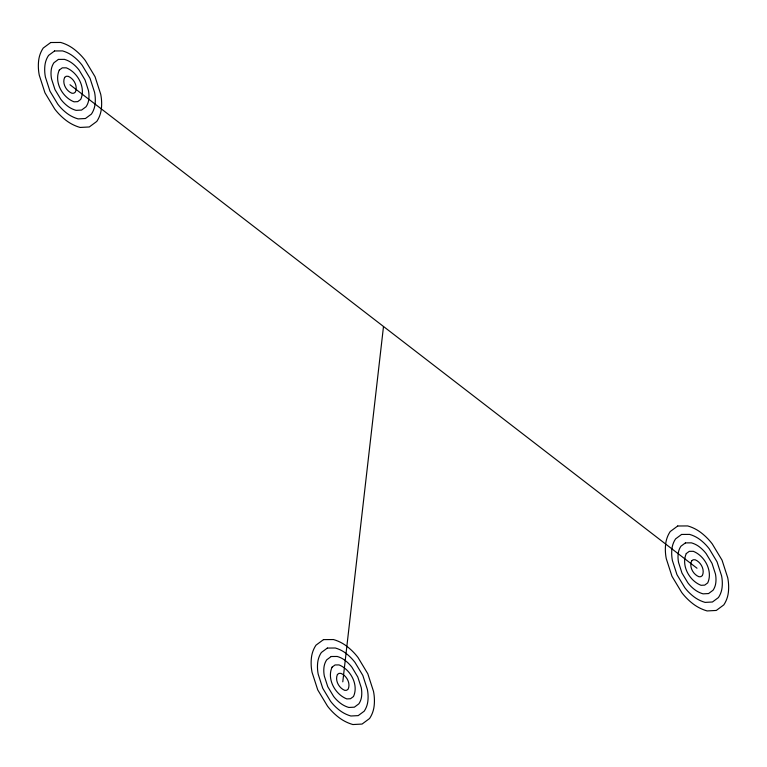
<?xml version="1.0" encoding="UTF-8"?>
<svg xmlns="http://www.w3.org/2000/svg" width="767" height="767" viewBox="0 0 767 767"><rect width="100%" height="100%" fill="white"/><g stroke="black" fill="none" stroke-linecap="round" stroke-linejoin="round"><path stroke-width="1.15" d="M342.782 681.844L383.5 326.483M69.998 84.744L697.002 568.222M59.28 70.075C53.891 81.992 62.357 97.294 74.044 101.829L77.716 101.627L80.717 99.413C86.057 87.63 77.803 72.434 66.288 67.832L62.28 67.851L59.28 70.075M64.639 77.409C61.945 83.363 66.173 91.014 72.021 93.286L73.853 93.191L75.358 92.078C78.033 86.182 73.9 78.589 68.138 76.288L66.144 76.297L64.639 77.409M332.063 667.165C326.675 679.092 335.141 694.394 346.828 698.919L350.5 698.727L353.501 696.513C358.841 684.73 350.586 669.533 339.062 664.922L335.064 664.951L332.063 667.165M337.422 674.509C334.728 680.463 338.956 688.114 344.805 690.377L346.636 690.281L348.141 689.178C350.807 683.282 346.684 675.689 340.922 673.378L338.928 673.397L337.422 674.509M686.283 553.553C680.895 565.471 689.36 580.772 701.048 585.307L704.72 585.116L707.72 582.891C713.061 571.108 704.806 555.922 693.291 551.31L689.284 551.339L686.283 553.553M691.642 560.888C688.948 566.851 693.176 574.502 699.025 576.765L700.856 576.669L702.361 575.557C705.036 569.67 700.904 562.067 695.142 559.766L693.147 559.776L691.642 560.888M50.708 42.521L43.211 48.062A35.503 31.495 28.3 0 0 38.647 60.564A55.608 49.318 28.3 0 0 39.261 75.166L44.946 92.778L54.754 109.067A55.608 49.318 28.3 0 0 65.924 120.275A37.698 33.441 28.3 0 0 80.113 127.447L89.288 126.967L96.786 121.416A35.503 31.495 28.3 0 0 101.349 108.914A55.608 49.318 28.3 0 0 100.736 94.322L95.041 76.71L85.242 60.411A55.608 49.318 28.3 0 0 74.073 49.203A35.503 31.495 28.3 0 0 60.708 42.453L50.708 42.521M54.562 50.967L48.57 55.406A28.398 25.196 28.3 0 0 44.917 65.406A44.486 39.453 28.3 0 0 45.406 77.084L49.96 91.168L57.803 104.207A44.486 39.453 28.3 0 0 66.739 113.171A30.162 26.749 28.3 0 0 78.09 118.904L85.425 118.521L91.426 114.082A28.398 25.196 28.3 0 0 95.079 104.082A44.486 39.453 28.3 0 0 94.59 92.404L90.036 78.311L82.194 65.281A44.486 39.453 28.3 0 0 73.258 56.317A28.398 25.196 28.3 0 0 62.568 50.91L54.562 50.967M58.426 59.414L53.93 62.741A21.303 18.897 28.3 0 0 51.188 70.238A33.364 29.597 28.3 0 0 51.552 78.991L54.965 89.566L60.852 99.336A33.364 29.597 28.3 0 0 67.554 106.067A22.617 20.067 28.3 0 0 76.067 110.362L81.57 110.074L86.067 106.747A21.303 18.897 28.3 0 0 88.809 99.25A33.364 29.597 28.3 0 0 88.445 90.487L85.022 79.921L79.145 70.142A33.364 29.597 28.3 0 0 72.443 63.421A21.303 18.897 28.3 0 0 64.428 59.366L58.426 59.414M323.492 639.62L315.994 645.162A35.503 31.495 28.3 0 0 311.431 657.664A55.608 49.318 28.3 0 0 312.044 672.266L317.73 689.878L327.528 706.167A55.608 49.318 28.3 0 0 338.707 717.375A37.698 33.441 28.3 0 0 352.897 724.547L362.072 724.058L369.569 718.516A35.503 31.495 28.3 0 0 374.133 706.014A55.608 49.318 28.3 0 0 373.519 691.422L367.824 673.809L358.026 657.511A55.608 49.318 28.3 0 0 346.857 646.303A35.503 31.495 28.3 0 0 333.492 639.553L323.492 639.62M327.346 648.067L321.354 652.496A28.398 25.196 28.3 0 0 317.701 662.496A44.486 39.453 28.3 0 0 318.19 674.174L322.744 688.267L330.587 701.306A44.486 39.453 28.3 0 0 339.522 710.271A30.162 26.749 28.3 0 0 350.874 716.004L358.208 715.621L364.21 711.182A28.398 25.196 28.3 0 0 367.863 701.182A44.486 39.453 28.3 0 0 367.374 689.504L362.82 675.411L354.977 662.381A44.486 39.453 28.3 0 0 346.042 653.407A28.398 25.196 28.3 0 0 335.352 648.01L327.346 648.067M331.21 656.504L326.713 659.831A21.303 18.897 28.3 0 0 323.971 667.338A33.364 29.597 28.3 0 0 324.336 676.091L327.749 686.657L333.635 696.436A33.364 29.597 28.3 0 0 340.337 703.157A22.617 20.067 28.3 0 0 348.851 707.462L354.354 707.174L358.851 703.847A21.303 18.897 28.3 0 0 361.593 696.34A33.364 29.597 28.3 0 0 361.228 687.587L357.805 677.021L351.928 667.242A33.364 29.597 28.3 0 0 345.227 660.521A21.303 18.897 28.3 0 0 337.212 656.466L331.21 656.504M677.712 525.999L670.214 531.55A35.503 31.495 28.3 0 0 665.651 544.052A55.608 49.318 28.3 0 0 666.264 558.644L671.959 576.257L681.758 592.555A55.608 49.318 28.3 0 0 692.927 603.763A37.698 33.441 28.3 0 0 707.116 610.935L716.292 610.446L723.789 604.904A35.503 31.495 28.3 0 0 728.353 592.402A55.608 49.318 28.3 0 0 727.739 577.8L722.054 560.188L712.246 543.899A55.608 49.318 28.3 0 0 701.076 532.691A35.503 31.495 28.3 0 0 687.711 525.932L677.712 525.999M681.575 534.446L675.574 538.885A28.398 25.196 28.3 0 0 671.921 548.884A44.486 39.453 28.3 0 0 672.41 560.562L676.964 574.656L684.806 587.685A44.486 39.453 28.3 0 0 693.742 596.649A30.162 26.749 28.3 0 0 705.094 602.392L712.438 601.999L718.43 597.57A28.398 25.196 28.3 0 0 722.083 587.56A44.486 39.453 28.3 0 0 721.594 575.883L717.04 561.799L709.197 548.76A44.486 39.453 28.3 0 0 700.261 539.795A28.398 25.196 28.3 0 0 689.571 534.398L681.575 534.446M685.43 542.892L680.933 546.219A21.303 18.897 28.3 0 0 678.191 553.716A33.364 29.597 28.3 0 0 678.555 562.479L681.978 573.045L687.855 582.824A33.364 29.597 28.3 0 0 694.557 589.545A22.617 20.067 28.3 0 0 703.071 593.85L708.574 593.553L713.07 590.226A21.303 18.897 28.3 0 0 715.812 582.728A33.364 29.597 28.3 0 0 715.448 573.975L712.035 563.4L706.148 553.63A33.364 29.597 28.3 0 0 699.446 546.9A21.303 18.897 28.3 0 0 691.431 542.854L685.43 542.892"/></g></svg>
